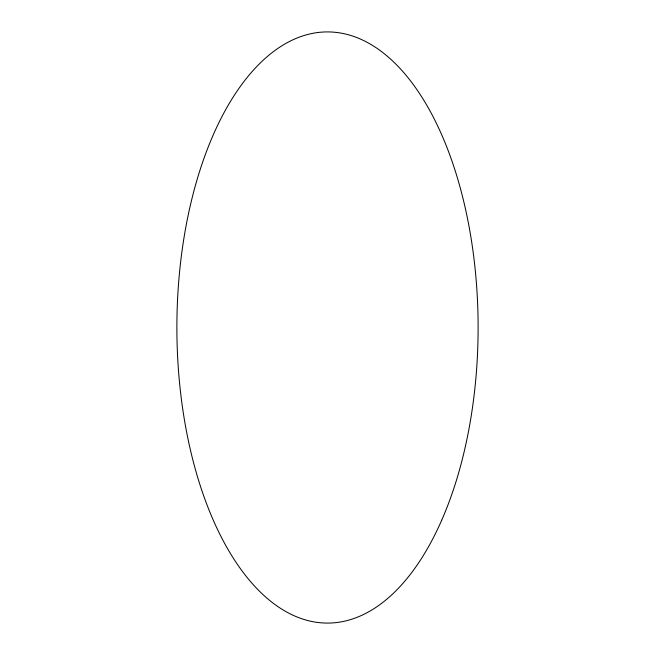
<?xml version="1.0" encoding="UTF-8"?>
<svg xmlns="http://www.w3.org/2000/svg" width="655" height="655" viewBox="0 0 655 655"><rect width="100%" height="100%" fill="white"/><g stroke="black" fill="none" stroke-linecap="round" stroke-linejoin="round"><path stroke-width="0.98" d="M441.691 520.234A295.585 150.617 -90 0 0 355.452 37.048A295.585 150.617 -90 0 0 185.349 425.21A295.585 150.617 -90 0 0 441.691 520.234"/></g></svg>
